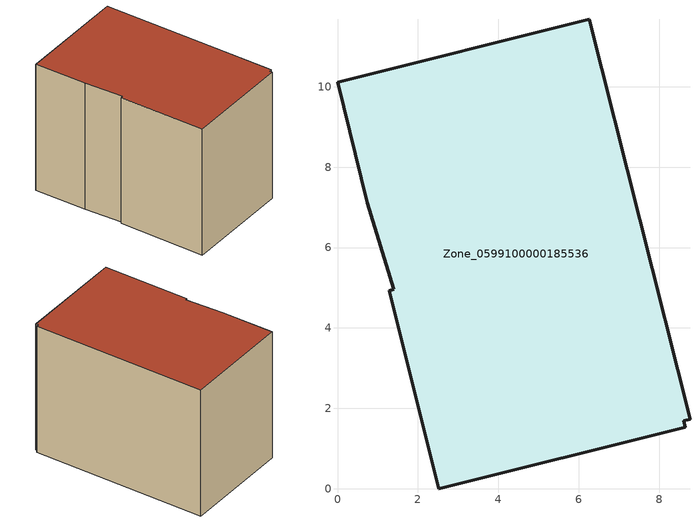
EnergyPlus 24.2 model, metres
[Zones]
Zone_0599100000185536
 floor ground (C_G): 0,10.11 6.27,11.68 8.77,1.72 8.62,1.69 8.66,1.53 2.52,0 1.29,4.93 1.4,4.96 0.75,7.12 z0
 wall outside (C_F): 1.29,4.93 2.52,0 8.66,1.53 8.62,1.69 8.77,1.72 6.27,11.68 0,10.11 0.75,7.12 1.4,4.96 1.29,4.93 z0:7.85
 roof outside (C_R): 1.4,4.96 1.29,4.93 2.52,0 8.66,1.53 8.62,1.69 8.77,1.72 6.27,11.68 0,10.11 0.75,7.12 z7.85
[BUILDING]
Pand.0599100000185536: North Axis=0; Terrain=City; Loads Convergence Tolerance Value=0.04; Temperature Convergence Tolerance Value=0.4; Solar Distribution=FullExterior; Maximum Number of Warmup Days=25; Minimum Number of Warmup Days=1
[Site:Location]
Rotterdam.The.Hague.AP_ZH_NLD Design_Conditions: Latitude=51.96; Longitude=4.45; Time Zone=1; Elevation=-4.5
[SITE:GROUNDTEMPERATURE:BUILDINGSURFACE]
18, 18, 18, 18, 18, 18, 18, 18, 18, 18, 18, 18
[MATERIAL] Thermal Absorptance=0.9; Solar Absorptance=0.7; Visible Absorptance=0.7
Name | Roughness | Thickness | Conductivity | Density | Specific Heat
G.TC.1965-1974 | MediumSmooth | 0.15 | 0.882353 | 540 | 1210
F.TC.1965-1974 | Rough | 0.3 | 0.697674 | 1920 | 840
R.TC.1965-1974 | MediumRough | 0.2 | 0.232558 | 1500 | 1000
[CONSTRUCTION]
C_G: G.TC.1965-1974
C_F: F.TC.1965-1974
C_R: R.TC.1965-1974
[ZONE]
Zone_0599100000185536: Type=1; Multiplier=1; Ceiling Height=Autocalculate; Volume=Autocalculate; Floor Area=autocalculate; Part of Total Floor Area=Yes
[ZONEINFILTRATION:DESIGNFLOWRATE]
Infil_Zone_0599100000185536: Zone or ZoneList or Space or SpaceList=Zone_0599100000185536; Schedule=AlwaysOn; Design Flow Rate Calculation Method=Flow/Area; Flow Rate per Floor Area=0.003; Constant Term Coefficient=1; Temperature Term Coefficient=0; Velocity Term Coefficient=0; Velocity Squared Term Coefficient=0
[HVACTEMPLATE:ZONE:IDEALLOADSAIRSYSTEM]
Zone_0599100000185536: Maximum Heating Supply Air Temperature=50; Minimum Cooling Supply Air Temperature=13; Maximum Heating Supply Air Humidity Ratio=0.0156; Minimum Cooling Supply Air Humidity Ratio=0.0077; Heating Limit=NoLimit; Cooling Limit=NoLimit; Dehumidification Control Type=ConstantSensibleHeatRatio; Cooling Sensible Heat Ratio=0.7; Dehumidification Setpoint=60; Humidification Control Type=None; Humidification Setpoint=30; Outdoor Air Method=None; Outdoor Air Flow Rate per Person=0.00944; Outdoor Air Flow Rate per Zone Floor Area=0; Outdoor Air Flow Rate per Zone=0; Demand Controlled Ventilation Type=None; Outdoor Air Economizer Type=NoEconomizer; Heat Recovery Type=None; Sensible Heat Recovery Effectiveness=0.7; Latent Heat Recovery Effectiveness=0.65
[ZONECONTROL:THERMOSTAT]
ThermostatControl_Zone_0599100000185536: Zone or ZoneList=Zone_0599100000185536; Control Type Schedule=DualSetpointControlType; Control 1=Thermostat_Zone_0599100000185536; Temperature Difference Between Cutout And Setpoint=0
[THERMOSTATSETPOINT:DUALSETPOINT]
Thermostat_Zone_0599100000185536: Heating Setpoint Temperature Schedule=HeatingSetpoint_Zone_0599100000185536; Cooling Setpoint Temperature Schedule=CoolingSetpoint_Zone_0599100000185536
[SCHEDULE:COMPACT]
HeatingSetpoint_Zone_0599100000185536: Through: 12/31, For: AllDays, Until: 24:00, 21
CoolingSetpoint_Zone_0599100000185536: Through: 12/31, For: AllDays, Until: 24:00, 24
DualSetpointControlType: Through: 12/31, For: AllDays, Until: 24:00, 4
AlwaysOn: Through: 12/31, For: AllDays, Until: 24:00, 1
